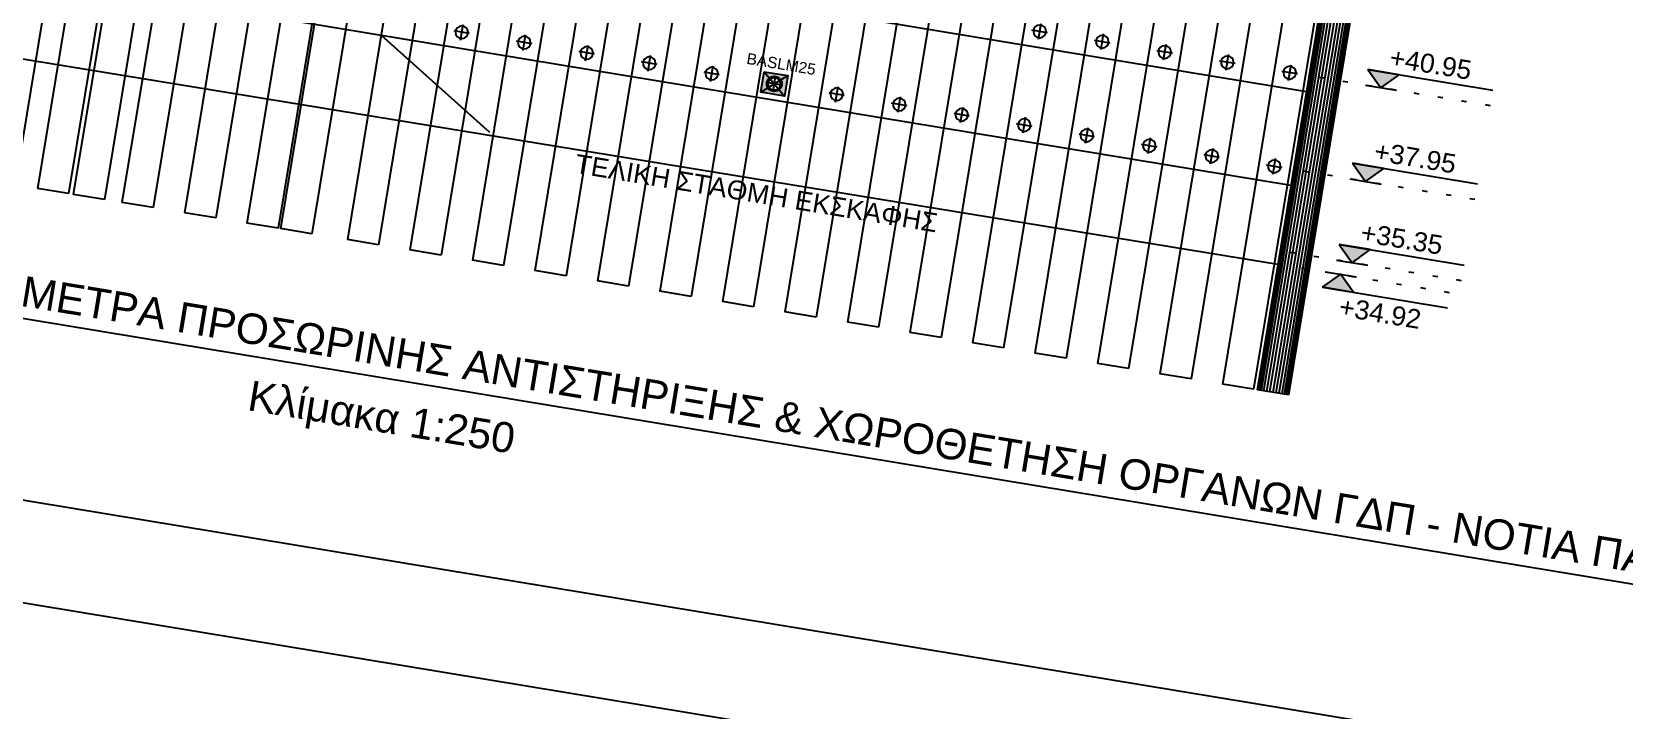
# Model space of a CAD drawing. Header units: metres. Extents: x 93017 to 94633, y 101979 to 102793.
# Drawn here: x 94083.58 to 94115, y 102230.74 to 102244.12 of the extents above; entities that cross this region are included whole.
import ezdxf
from ezdxf.enums import TextEntityAlignment as Align

# ---------------------------------------------------------------- set-up
doc = ezdxf.new("R2010")
doc.units = ezdxf.units.M
doc.header["$LTSCALE"] = 0.75
doc.header["$MEASUREMENT"] = 0
doc.linetypes.add('DASHED', pattern=[0.75, 0.5, -0.25])
doc.linetypes.add('SDOT1', pattern=[1, 0, -1])
for name, color, linetype in [('A-LEVELS', 2, 'Continuous'), ('LEZANTES', 6, 'Continuous'), ('OTM Line 0.25', 2, 'Continuous'), ('OTM Line Dots 0.25', 2, 'SDOT1'), ('OTM Line Rock 0.50', 3, 'ROCKIN'), ('OTM Solid 253', 253, 'Continuous'), ('OTM Text 0.25', 2, 'Continuous'), ('OTM Text 0.35', 3, 'Continuous'), ('OTM Title + Pinakida', 7, 'Continuous')]:
    doc.layers.add(name, color=color, linetype=linetype)
doc.styles.add('ARIAL', font='ARIAL.TTF')
doc.styles.add('Arial Greek', font='ARIAL.TTF')
doc.styles.add('ARIAL_GREEK', font='ARIAL.TTF')
doc.styles.add('WG-SIMPL', font='ugsimpl.shx', dxfattribs={"width": 1.05})
doc.linetypes.add('ROCKIN', pattern='A,0.0001,-0.2,[131,ltypeshp.shx,S=0.2,R=180,X=0.2,Y=0],-0.2,1,-0.1,[131,ltypeshp.shx,S=0.1,R=180,X=0.1,Y=0],-0.1,0.5,-0.05,[131,ltypeshp.shx,S=0.05,R=180,X=0.05,Y=0],-0.05,0.5', length=2.700100000000001)

# ---------------------------------------------------------------- blocks, each defined once
blk = doc.blocks.new('AGKYRIO')
at = {"layer": 'OTM Line 0.25'}
for p, q in [((-0.125, 1.77635683940025e-13), (0.125, 1.77635683940025e-13)), ((1.84741111297626e-13, -0.125), (0, 0.1250000000003624))]:
    blk.add_line(p, q, dxfattribs=at)
blk.add_circle((0, 3.623767952376511e-13), 0.1, dxfattribs=at)
blk = doc.blocks.new('Level L')
at = {"layer": 'A-LEVELS'}
blk.add_hatch(color=256, dxfattribs=at).paths.add_polyline_path([(0.2499999999785985, 0.2499999999931077), (-1.531930138298776e-11, 1.533351223770296e-11), (-0.250000000018332, 0.2500000000237321)])
for p, q in [((0.2499999999804459, 0.2499999999949694), (-1.750000000050107, 0.2500000001439417)), ((0.2499999999659792, -1.530509052827256e-11), (-0.2500000000309512, 1.531930138298776e-11))]:
    blk.add_line(p, q, dxfattribs=at)
blk.add_lwpolyline([(0.2499999999785985, 0.2499999999931077), (-1.531930138298776e-11, 1.533351223770296e-11), (-0.250000000018332, 0.2500000000237321)], close=True, dxfattribs=at)
at = {"layer": 'A-LEVELS', "style": 'WG-SIMPL', "width": 1.05}
blk.add_attdef('±000.00', (-1.712995793863769, 0.3513423913802569), '', height=0.3, rotation=359.9999998220159, dxfattribs=at)

msp = doc.modelspace()

# ---------------------------------------------------------------- hatches: boundary and pattern name
at = {"linetype": 'DASHED', "ltscale": 0.1}
h = msp.add_hatch(color=21, dxfattribs=at)
h.paths.add_polyline_path([(94098.02620350572, 102243.3355612808), (94098.4986001929, 102243.2575761393), (94098.43210415804, 102242.854774965), (94097.95970747086, 102242.9327601065)])
edge = h.paths.add_edge_path(flags=16)
edge.add_arc((94098.22915383188, 102243.0951681229), 0.1489402825418415, 0, 360)

# ---------------------------------------------------------------- linework, layer by layer
at = {"color": 7, "ltscale": 0.1}
for p, q in [((94097.95970747086, 102242.9327601065), (94098.4986001929, 102243.2575761393)), ((94098.02620350572, 102243.3355612808), (94098.43210415804, 102242.854774965)), ((94068.26878111983, 102240.9669724365), (94117.32199555136, 102232.8690708782))]:
    msp.add_line(p, q, dxfattribs=at)
msp.add_lwpolyline([(94098.02620350572, 102243.3355612808), (94098.4986001929, 102243.2575761393), (94098.43210415804, 102242.854774965), (94097.95970747086, 102242.9327601065)], close=True, dxfattribs=at)
msp.add_circle((94098.22915383188, 102243.0951681229), 0.1489402825418415, dxfattribs=at)
at = {"layer": 'OTM Line 0.25'}
for p, q in [((94086.36014100077, 102259.9553922342), (94083.24802665932, 102241.1036920712)), ((94086.80215444345, 102259.9008148822), (94083.68708442677, 102241.0312106524)), ((94087.41880817644, 102259.7990152085), (94084.30373815972, 102240.9294109787)), ((94087.51114163514, 102259.7837724305), (94084.39607161847, 102240.9141682007)), ((94088.12779536817, 102259.6819727567), (94085.01272535147, 102240.8123685269)), ((94088.47100947933, 102259.6253135935), (94085.35593946262, 102240.7557093636)), ((94089.08766321231, 102259.5235139197), (94085.97259319562, 102240.6539096898)), ((94089.7043169453, 102259.421714246), (94086.58924692859, 102240.5521100161)), ((94090.32097067834, 102259.3199145722), (94087.20590066159, 102240.4503103423)), ((94090.93762441131, 102259.2181148985), (94087.8225543946, 102240.3485106686)), ((94091.55427814431, 102259.1163152247), (94088.4392081276, 102240.2467109948)), ((94091.60015261966, 102259.1087420822), (94088.48508260296, 102240.2391378523)), ((94092.2168063527, 102259.0069424084), (94089.10173633597, 102240.1373381786)), ((94092.91856808549, 102258.8910927644), (94089.80349806878, 102240.0214885345)), ((94093.53522181849, 102258.7892930906), (94090.42015180178, 102239.9196888608)), ((94094.15187555148, 102258.6874934169), (94091.03680553478, 102239.817889187)), ((94094.76852928447, 102258.5856937432), (94091.65345926776, 102239.7160895133)), ((94095.38518301753, 102258.4838940694), (94092.2701130008, 102239.6142898395)), ((94096.00183675051, 102258.3820943956), (94092.88676673379, 102239.5124901658)), ((94096.61849048351, 102258.2802947219), (94093.50342046679, 102239.410690492)), ((94097.23514421651, 102258.1784950482), (94094.12007419982, 102239.3088908183)), ((94097.85179794948, 102258.0766953744), (94094.73672793277, 102239.2070911445)), ((94098.46845168248, 102257.9748957007), (94095.35338166579, 102239.1052914708)), ((94099.0851054155, 102257.8730960269), (94095.97003539883, 102239.003491797)), ((94099.70175914853, 102257.7712963532), (94096.58668913181, 102238.9016921233)), ((94100.31841288153, 102257.6694966794), (94097.20334286483, 102238.7998924496)), ((94100.93506661453, 102257.5676970057), (94097.81999659781, 102238.6980927758)), ((94101.55172034749, 102257.4658973319), (94098.4366503308, 102238.5962931021)), ((94102.1683740805, 102257.3640976582), (94099.05330406378, 102238.4944934283)), ((94102.7850278135, 102257.2622979844), (94099.6699577968, 102238.3926937546)), ((94103.40168154651, 102257.1604983107), (94100.28661152981, 102238.2908940808)), ((94104.01833527953, 102257.0586986369), (94100.90326526282, 102238.189094407)), ((94104.63498901254, 102256.9568989632), (94101.51991899581, 102238.0872947333)), ((94105.25164274553, 102256.8550992894), (94102.13657272882, 102237.9854950596)), ((94105.86829647851, 102256.7532996157), (94102.75322646179, 102237.8836953858)), ((94106.48495021151, 102256.6514999419), (94103.3698801948, 102237.7818957121)), ((94107.10160394451, 102256.5497002682), (94103.9865339278, 102237.6800960383)), ((94107.71825767755, 102256.4479005944), (94104.60318766082, 102237.5782963646)), ((94108.33491141057, 102256.3461009207), (94105.21984139383, 102237.4764966908)), ((94108.95156514356, 102256.2443012469), (94105.83649512682, 102237.3746970171)), ((94109.5682188765, 102256.1425015732), (94106.45314885981, 102237.2728973433)), ((94110.18487260955, 102256.0407018994), (94107.06980259281, 102237.1710976696)), ((94110.80152634253, 102255.9389022257), (94107.6864563258, 102237.0692979958)), ((94110.87058177595, 102255.9275022775), (94107.75551175924, 102237.0578980477)), ((94111.48723550896, 102255.8257026038), (94108.37216549226, 102236.9560983739)), ((94085.01272535148, 102240.8123685269), (94084.39607161847, 102240.9141682006)), ((94085.97259319562, 102240.6539096898), (94085.35593946264, 102240.7557093636)), ((94087.20590066159, 102240.4503103423), (94086.58924692858, 102240.5521100161)), ((94088.4392081276, 102240.2467109948), (94087.8225543946, 102240.3485106686)), ((94108.37216549226, 102236.9560983739), (94107.75551175927, 102237.0578980477))]:
    msp.add_line(p, q, dxfattribs=at)
at = {"layer": 'OTM Line 0.25', "ltscale": 0.05}
for p, q in [((94084.30373815972, 102240.9294109786), (94083.68708442674, 102241.0312106524)), ((94089.10173633597, 102240.1373381786), (94088.48508260299, 102240.2391378523)), ((94090.4201518018, 102239.9196888608), (94089.8034980688, 102240.0214885345)), ((94091.65345926775, 102239.7160895133), (94091.03680553476, 102239.817889187)), ((94092.88676673376, 102239.5124901658), (94092.27011300079, 102239.6142898395)), ((94094.12007419982, 102239.3088908183), (94093.5034204668, 102239.4106904921)), ((94095.35338166579, 102239.1052914708), (94094.7367279328, 102239.2070911445)), ((94096.5866891318, 102238.9016921233), (94095.9700353988, 102239.0034917971)), ((94097.81999659784, 102238.6980927758), (94097.20334286484, 102238.7998924496)), ((94099.0533040638, 102238.4944934283), (94098.4366503308, 102238.5962931021)), ((94100.28661152981, 102238.2908940808), (94099.66995779681, 102238.3926937546)), ((94101.51991899584, 102238.0872947333), (94100.90326526285, 102238.1890944071)), ((94102.7532264618, 102237.8836953858), (94102.13657272882, 102237.9854950596)), ((94103.9865339278, 102237.6800960383), (94103.36988019483, 102237.7818957121)), ((94105.21984139385, 102237.4764966908), (94104.60318766086, 102237.5782963646)), ((94106.45314885986, 102237.2728973433), (94105.83649512686, 102237.3746970171)), ((94107.68645632583, 102237.0692979958), (94107.06980259283, 102237.1710976696))]:
    msp.add_line(p, q, dxfattribs=at)
at = {"layer": 'OTM Line 0.25'}
msp.add_circle((94098.22915383188, 102243.0951681229), 0.125, dxfattribs=at)
at = {"layer": 'OTM Line Dots 0.25', "ltscale": 0.5}
for p, q in [((94112.35841071467, 102242.6630313714), (94108.77839488108, 102243.2540347569)), ((94112.05301169337, 102240.8130701724), (94108.47299585985, 102241.4040735578)), ((94111.78833254163, 102239.2097704666), (94108.20831670811, 102239.800773852)), ((94111.78833254163, 102239.2097704666), (94108.20831670811, 102239.800773852)), ((94108.1649419031, 102239.5380300295), (94111.74495773656, 102238.9470266441))]:
    msp.add_line(p, q, dxfattribs=at)
at = {"layer": 'OTM Line Rock 0.50', "color": 1}
for p, q in [((94039.03243349456, 102254.451248436), (94108.7274950442, 102242.9457078904)), ((94054.42453859738, 102250.0098802399), (94108.42209602297, 102241.0957466914)), ((94067.18994112861, 102246.2411380828), (94108.16494190313, 102239.5380300295)), ((94090.4700823325, 102244.0593371783), (94092.60816351749, 102242.1390879733))]:
    msp.add_line(p, q, dxfattribs=at)
at = {"layer": 'OTM Solid 253'}
for p, q in [((94110.87674831333, 102255.9264842808), (94107.7616782966, 102237.0568800509)), ((94110.88599811931, 102255.9249572857), (94107.7709281026, 102237.0553530559)), ((94110.89833119397, 102255.9229212922), (94107.78326117728, 102237.0533170624)), ((94110.9229973433, 102255.9188493052), (94107.80792732658, 102237.0492450754)), ((94110.95383002995, 102255.9137593216), (94107.83876001324, 102237.0441550917)), ((94111.00007905992, 102255.906124346), (94107.88500904322, 102237.0365201162)), ((94111.05557789591, 102255.8969623754), (94107.94050787918, 102237.0273581455)), ((94111.11724326918, 102255.886782408), (94108.00217325248, 102237.0171781782)), ((94111.17890864248, 102255.8766024406), (94108.06383862576, 102237.0069982108)), ((94111.24057401576, 102255.8664224733), (94108.12550399908, 102236.9968182434)), ((94111.30223938907, 102255.8562425059), (94108.18716937238, 102236.9866382761)), ((94111.35773822501, 102255.8470805353), (94108.24266820835, 102236.9774763054)), ((94111.403987255, 102255.8394455597), (94108.28891723831, 102236.9698413299)), ((94111.43481994166, 102255.834355576), (94108.31974992498, 102236.9647513462)), ((94111.45948609077, 102255.8302835891), (94108.34441607425, 102236.9606793593)), ((94111.47181916538, 102255.8282475956), (94108.35674914894, 102236.9586433658)), ((94111.48106897139, 102255.8267206005), (94108.3659989549, 102236.9571163707))]:
    msp.add_line(p, q, dxfattribs=at)
at = {"layer": 'OTM Title + Pinakida', "color": 7}
for p, q in [((94026.92807517399, 102244.2083387558), (94299.85142854601, 102199.1530559532)), ((94024.62902427239, 102242.5608057662), (94340.96480044766, 102190.3388259317))]:
    msp.add_line(p, q, dxfattribs=at)

# ---------------------------------------------------------------- block references
at = {"layer": 'A-LEVELS'}
ref = msp.add_blockref('Level L', (94110.20012264964, 102243.0193302295), dxfattribs=dict(at, xscale=-1.249999999995775, yscale=1.25, zscale=1.25, rotation=350.6259288739992))
ref.add_attrib('±000.00', '+40.95', (94110.34934891312, 102243.439817515, 0.001905459770927825), dxfattribs={"height": 0.3749999999999998, "rotation": 350.6259290504357, "style": 'WG-SIMPL', "width": 1.05})
ref = msp.add_blockref('Level L', (94109.89472362837, 102241.1693690304), dxfattribs=dict(at, xscale=-1.249999999995775, yscale=1.25, zscale=1.25, rotation=350.6259288739992))
ref.add_attrib('±000.00', '+37.95', (94110.04394989186, 102241.589856316, 0.001905459770927825), dxfattribs={"height": 0.3749999999999998, "rotation": 350.6259290504357, "style": 'WG-SIMPL', "width": 1.05})
ref = msp.add_blockref('Level L', (94109.63004447662, 102239.5660693246), dxfattribs=dict(at, xscale=-1.249999999995775, yscale=1.25, zscale=1.25, rotation=350.6259288739992))
ref.add_attrib('±000.00', '+35.35', (94109.77927074012, 102239.9865566102, 0.001905459770927825), dxfattribs={"height": 0.3749999999999998, "rotation": 350.6259290504357, "style": 'WG-SIMPL', "width": 1.05})
ref = msp.add_blockref('Level L', (94109.40633075526, 102239.3382149249), dxfattribs=dict(at, xscale=1.250000000003158, yscale=1.25, zscale=1.25, rotation=170.6259288801393))
ref.add_attrib('±000.00', '+34.92', (94109.35141105227, 102238.5220835947, 0.001905459770927825), dxfattribs={"height": 0.3749999999999998, "rotation": 350.6259287043609, "style": 'WG-SIMPL', "width": 1.05})
at = {"layer": 'OTM Line 0.25', "xscale": -1.249999999995775, "yscale": 1.25, "zscale": 1.25, "rotation": 350.6259288739992}
for p in [(94092.06261650186, 102244.1131648604), (94093.29592396787, 102243.9095655129), (94103.46778271713, 102244.130731932), (94104.70109018312, 102243.9271325845), (94094.52923143389, 102243.7059661654), (94105.93439764914, 102243.723533237), (94095.76253889989, 102243.5023668179), (94096.99584636587, 102243.2987674704), (94107.16770511515, 102243.5199338895), (94108.40101258115, 102243.316334542), (94098.22915383188, 102243.0951681229), (94099.4624612979, 102242.8915687754), (94100.69576876388, 102242.6879694279), (94101.92907622989, 102242.4843700804), (94103.16238369589, 102242.2807707329), (94104.39569116189, 102242.0771713854), (94105.6289986279, 102241.8735720379), (94106.86230609393, 102241.6699726904), (94108.0956135599, 102241.4663733429)]:
    msp.add_blockref('AGKYRIO', p, dxfattribs=at)

# ---------------------------------------------------------------- texts
at = {"layer": 'LEZANTES', "color": 7, "style": 'ARIAL'}
msp.add_text('Κλίμακα 1:250', height=0.5944467267072507, rotation=350.6259288742451, dxfattribs=at).set_placement((94090.481600235, 102236.5207091733), align=Align.MIDDLE_CENTER)
at = {"layer": 'OTM Text 0.25', "style": 'ARIAL'}
msp.add_text('ΤΕΛΙΚΗ ΣΤΑΘΜΗ ΕΚΣΚΑΦΗΣ', height=0.3749999999999998, rotation=350.6259288739992, dxfattribs=at).set_placement((94097.84485900815, 102240.7530341537), align=Align.CENTER)
at = {"layer": 'OTM Text 0.35', "color": 2, "style": 'ARIAL_GREEK'}
msp.add_text('BASLM25', height=0.2187499999999999, rotation=350.6259288739992, dxfattribs=at).set_placement((94098.36602763803, 102243.4885021242), align=Align.MIDDLE_CENTER)
at = {"layer": 'OTM Title + Pinakida', "color": 7, "style": 'Arial Greek'}
msp.add_text('ΑΝΑΠΤΥΓΜΑ ΠΑΣΣΑΛΟΣΤΟΙΧΙΑΣ Ω/Σ, ΜΕΤΡΑ ΠΡΟΣΩΡΙΝΗΣ ΑΝΤΙΣΤΗΡΙΞΗΣ & ΧΩΡΟΘΕΤΗΣΗ ΟΡΓΑΝΩΝ ΓΔΠ - ΝΟΤΙΑ ΠΑΡΕΙΑ', height=0.6000000000000724, rotation=350.6259288742451, dxfattribs=at).set_placement((94092.85526584883, 102237.1448468895), align=Align.CENTER)

doc.saveas('drawing.dxf')
